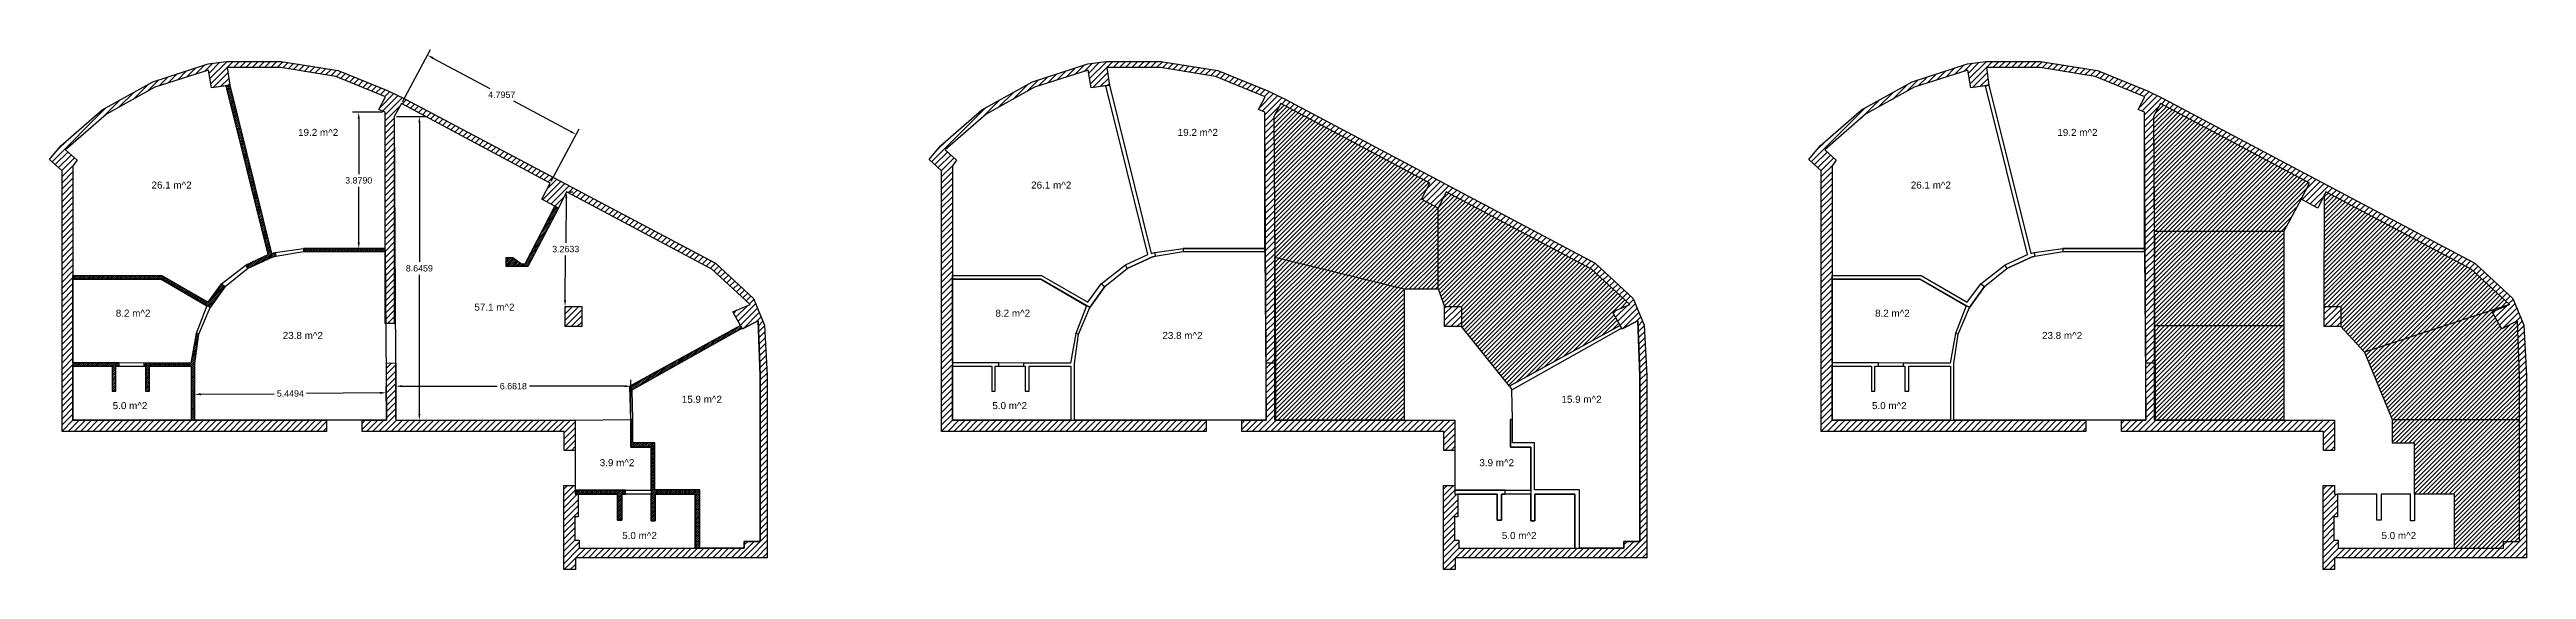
# Model space of a CAD drawing. Header units: inches. Extents: x 136 to 368, y 21 to 54.
# Drawn here: x 297.1 to 367.5, y 29.3 to 44.1 of the extents above; entities that cross this region are included whole.
import ezdxf

# ---------------------------------------------------------------- set-up
doc = ezdxf.new("R2010")
doc.units = ezdxf.units.IN
doc.header["$MEASUREMENT"] = 0
doc.layers.add('esistente', color=150, linetype='Continuous')
doc.layers.add('Test1', color=102, linetype='Continuous')
doc.styles.get("Standard").update_dxf_attribs({"font": 'arial.ttf'})
doc.dimstyles.get("Standard").update_dxf_attribs({"dimtxt": 0.18, "dimasz": 0.18, "dimexe": 0.18, "dimexo": 0.0625, "dimgap": 0.09, "dimtad": 0, "dimtih": 1, "dimtoh": 1, "dimdec": 4, "dimzin": 0, "dimdsep": 46, "dimtxsty": 'Standard', "dimcen": 0.09, "dimadec": 0, "dimazin": 0, "dimtfac": 1, "dimtdec": 4, "dimtofl": 0, "dimtmove": 0, "dimatfit": 3, "dimfxl": 1, "dimtolj": 1, "dimtzin": 0, "dimarcsym": 0})

# ---------------------------------------------------------------- blocks, each defined once
blk = doc.blocks.new('*D17')
at = {"layer": 'Defpoints', "color": 0, "transparency": 16777216}
for p in [(306.91, 42.197), (306.953, 33.551), (307.623, 33.551)]:
    blk.add_point(p, dxfattribs=at)
at = {"layer": 'esistente', "color": 0, "lineweight": -2, "transparency": 16777216}
for p, q in [((306.973, 42.197), (307.803, 42.197)), ((307.623, 42.017), (307.623, 38.056)), ((307.623, 33.731), (307.623, 37.692)), ((307.016, 33.551), (307.803, 33.551))]:
    blk.add_line(p, q, dxfattribs=at)
at = {"layer": 'esistente', "color": 0, "transparency": 16777216}
for points in [[(307.593, 42.017), (307.653, 42.017), (307.623, 42.197)], [(307.593, 33.731), (307.653, 33.731), (307.623, 33.551)]]:
    blk.add_solid(points, dxfattribs=at)
at = {"layer": 'esistente', "color": 0, "transparency": 16777216, "insert": (307.623, 37.874), "char_height": 0.18, "attachment_point": 5}
blk.add_mtext('\\A1;8.6459', dxfattribs=at)
blk = doc.blocks.new('*D18')
at = {"layer": 'Defpoints', "color": 0, "transparency": 16777216}
for p in [(313.635, 34.52), (306.953, 33.551), (313.635, 33.572)]:
    blk.add_point(p, dxfattribs=at)
at = {"layer": 'esistente', "color": 0, "lineweight": -2, "transparency": 16777216}
for p, q in [((306.953, 33.613), (306.953, 34.7)), ((307.133, 34.52), (309.83, 34.52)), ((313.455, 34.52), (310.758, 34.52)), ((313.635, 33.635), (313.635, 34.7))]:
    blk.add_line(p, q, dxfattribs=at)
at = {"layer": 'esistente', "color": 0, "transparency": 16777216}
for points in [[(307.133, 34.55), (307.133, 34.49), (306.953, 34.52)], [(313.455, 34.55), (313.455, 34.49), (313.635, 34.52)]]:
    blk.add_solid(points, dxfattribs=at)
at = {"layer": 'esistente', "color": 0, "transparency": 16777216, "insert": (310.294, 34.52), "char_height": 0.18, "attachment_point": 5}
blk.add_mtext('\\A1;6.6818', dxfattribs=at)
blk = doc.blocks.new('*D19')
at = {"layer": 'Defpoints', "color": 0, "transparency": 16777216}
for p in [(307.111, 42.562), (312.08, 41.684), (311.34, 40.301)]:
    blk.add_point(p, dxfattribs=at)
at = {"layer": 'esistente', "color": 0, "lineweight": -2, "transparency": 16777216}
for p, q in [((307.141, 42.618), (307.936, 44.104)), ((308.01, 43.861), (309.625, 42.997)), ((311.921, 41.769), (310.306, 42.633)), ((311.37, 40.356), (312.165, 41.843))]:
    blk.add_line(p, q, dxfattribs=at)
at = {"layer": 'esistente', "color": 0, "transparency": 16777216}
for points in [[(308.024, 43.887), (307.995, 43.834), (307.851, 43.945)], [(311.935, 41.795), (311.907, 41.743), (312.08, 41.684)]]:
    blk.add_solid(points, dxfattribs=at)
at = {"layer": 'esistente', "color": 0, "transparency": 16777216, "insert": (309.965, 42.815), "char_height": 0.18, "attachment_point": 5}
blk.add_mtext('\\A1;4.7957', dxfattribs=at)
blk = doc.blocks.new('*D20')
at = {"layer": 'Defpoints', "color": 0, "transparency": 16777216}
for p in [(306.682, 34.331), (301.238, 33.551), (306.688, 33.594)]:
    blk.add_point(p, dxfattribs=at)
at = {"layer": 'esistente', "color": 0, "lineweight": -2, "transparency": 16777216}
for p, q in [((306.687, 33.656), (306.68, 34.511)), ((301.238, 33.613), (301.231, 34.468)), ((301.412, 34.29), (303.494, 34.306)), ((306.502, 34.33), (304.42, 34.313))]:
    blk.add_line(p, q, dxfattribs=at)
at = {"layer": 'esistente', "color": 0, "transparency": 16777216}
for points in [[(301.412, 34.32), (301.413, 34.26), (301.232, 34.288)], [(306.501, 34.36), (306.502, 34.3), (306.682, 34.331)]]:
    blk.add_solid(points, dxfattribs=at)
at = {"layer": 'esistente', "color": 0, "transparency": 16777216, "insert": (303.957, 34.31), "char_height": 0.18, "attachment_point": 5}
blk.add_mtext('\\A1;5.4494', dxfattribs=at)
blk = doc.blocks.new('*D21')
at = {"layer": 'Defpoints', "color": 0, "transparency": 16777216}
for p in [(305.9, 42.316), (306.65, 42.316), (306.65, 38.437)]:
    blk.add_point(p, dxfattribs=at)
at = {"layer": 'esistente', "color": 0, "lineweight": -2, "transparency": 16777216}
for p, q in [((306.587, 42.316), (305.72, 42.316)), ((305.9, 42.136), (305.9, 40.559)), ((305.9, 38.617), (305.9, 40.195)), ((306.587, 38.437), (305.72, 38.437))]:
    blk.add_line(p, q, dxfattribs=at)
at = {"layer": 'esistente', "color": 0, "transparency": 16777216}
for points in [[(305.87, 42.136), (305.93, 42.136), (305.9, 42.316)], [(305.87, 38.617), (305.93, 38.617), (305.9, 38.437)]]:
    blk.add_solid(points, dxfattribs=at)
at = {"layer": 'esistente', "color": 0, "transparency": 16777216, "insert": (305.9, 40.377), "char_height": 0.18, "attachment_point": 5}
blk.add_mtext('\\A1;3.8790', dxfattribs=at)
blk = doc.blocks.new('*D22')
at = {"layer": 'Defpoints', "color": 0, "transparency": 16777216}
for p in [(311.802, 40.054), (311.763, 36.791), (311.763, 36.791)]:
    blk.add_point(p, dxfattribs=at)
at = {"layer": 'esistente', "color": 0, "lineweight": -2, "transparency": 16777216}
for p, q in [((311.8, 39.874), (311.785, 38.604)), ((311.865, 40.053), (311.982, 40.052)), ((311.765, 36.971), (311.781, 38.24)), ((311.825, 36.79), (311.943, 36.789))]:
    blk.add_line(p, q, dxfattribs=at)
at = {"layer": 'esistente', "color": 0, "transparency": 16777216}
for points in [[(311.77, 39.874), (311.83, 39.873), (311.802, 40.054)], [(311.735, 36.971), (311.795, 36.97), (311.763, 36.791)]]:
    blk.add_solid(points, dxfattribs=at)
at = {"layer": 'esistente', "color": 0, "transparency": 16777216, "insert": (311.783, 38.422), "char_height": 0.18, "attachment_point": 5}
blk.add_mtext('\\A1;3.2633', dxfattribs=at)

msp = doc.modelspace()

# ---------------------------------------------------------------- hatches: boundary and pattern name
h = msp.add_hatch()
h.set_pattern_fill('ANSI31', color=1)
h.set_pattern_definition([(45, (-1177.20676, -299.10394), (-0.088388348, 0.088388348), [])])
h.paths.add_polyline_path([(312.23731, 36.79081), (311.76296, 36.79081), (311.76296, 36.21572), (312.23731, 36.21572)], flags=17)
h.paths.add_polyline_path([(306.64999, 36.30577), (306.91036, 36.30577), (306.91036, 42.19675), (307.11133, 42.56248), (311.34038, 40.30118), (311.10133, 39.83991), (311.57918, 39.58279), (311.80248, 40.05385), (315.93867, 37.84599), (317.022, 36.84603), (316.53408, 36.63941), (316.74912, 36.25102), (316.80533, 36.1495), (317.25418, 36.38128), (317.30989, 34.82042), (317.30989, 30.10334), (316.85767, 30.10334), (316.85767, 29.90974), (312.16184, 29.90974), (312.16184, 30.13328), (312.03834, 30.13328), (312.03834, 30.80091), (312.13376, 30.80091), (312.13376, 31.44217), (312.05416, 31.44217), (312.05416, 31.69474), (311.72713, 31.69474), (311.72713, 29.30084), (312.05748, 29.30084), (312.05748, 29.63769), (317.30989, 29.63769), (317.50861, 29.63769), (317.50861, 34.82836), (317.43133, 36.26042), (317.12011, 37.01486), (316.04065, 38.02502), (307.18806, 42.70391), (306.74053, 42.92933), (305.31828, 43.50573), (303.69512, 43.7635), (302.14387, 43.7635), (301.62468, 43.69552), (300.04535, 43.18312), (298.60922, 42.38759), (297.43346, 41.36515), (297.11268, 40.97432), (297.46742, 40.65144), (297.46742, 33.23377), (304.98762, 33.23377), (304.98762, 33.55081), (297.77694, 33.55081), (297.77694, 40.79104), (297.89337, 40.94865), (297.56778, 41.24351), (298.72803, 42.25932), (300.10376, 43.02857), (301.63512, 43.51959), (301.71285, 43.01043), (302.23341, 43.08769), (302.16125, 43.5925), (303.68699, 43.5925), (305.25062, 43.32997), (306.66293, 42.75822), (306.47221, 42.39764), (306.64999, 42.31613)])
h.paths.add_polyline_path([(306.95307, 33.55081), (306.95307, 35.17431), (306.68788, 35.18412), (306.68788, 33.55081), (305.99748, 33.55081), (305.99748, 33.22779), (311.74145, 33.22779), (311.74145, 32.69134), (312.05416, 32.69134), (312.05416, 33.55081)], flags=17)
h = msp.add_hatch()
h.set_pattern_fill('ANSI31', color=1)
h.set_pattern_definition([(45, (-1152.20676, -299.10394), (-0.088388348, 0.088388348), [])])
h.paths.add_polyline_path([(337.23731, 36.79081), (336.76296, 36.79081), (336.76296, 36.21572), (337.23731, 36.21572)], flags=17)
h.paths.add_polyline_path([(331.69029, 35.17921), (331.95066, 35.17921), (331.91036, 42.19675), (332.11133, 42.56248), (336.34038, 40.30118), (336.10133, 39.83991), (336.57918, 39.58279), (336.80248, 40.05385), (340.93867, 37.84599), (342.022, 36.84603), (341.53408, 36.63941), (341.74912, 36.25102), (341.80533, 36.1495), (342.25418, 36.38128), (342.30989, 34.82042), (342.30989, 30.10334), (341.85767, 30.10334), (341.85767, 29.90974), (337.16184, 29.90974), (337.16184, 30.13328), (337.03834, 30.13328), (337.03834, 30.80091), (337.13376, 30.80091), (337.13376, 31.44217), (337.05416, 31.44217), (337.05416, 31.69474), (336.72713, 31.69474), (336.72713, 29.30084), (337.05748, 29.30084), (337.05748, 29.63769), (342.30989, 29.63769), (342.50861, 29.63769), (342.50861, 34.82836), (342.43133, 36.26042), (342.12011, 37.01486), (341.04065, 38.02502), (332.18806, 42.70391), (331.74053, 42.92933), (330.31828, 43.50573), (328.69512, 43.7635), (327.14387, 43.7635), (326.62468, 43.69552), (325.04535, 43.18312), (323.60922, 42.38759), (322.43346, 41.36515), (322.11268, 40.97432), (322.46742, 40.65144), (322.46742, 33.23377), (329.98762, 33.23377), (329.98762, 33.55081), (322.77694, 33.55081), (322.77694, 40.79104), (322.89337, 40.94865), (322.56778, 41.24351), (323.72803, 42.25932), (325.10376, 43.02857), (326.63512, 43.51959), (326.71285, 43.01043), (327.23341, 43.08769), (327.16125, 43.5925), (328.68699, 43.5925), (330.25062, 43.32997), (331.66293, 42.75822), (331.47221, 42.39764), (331.64999, 42.31613)])
h.paths.add_polyline_path([(331.95307, 33.55081), (331.95307, 35.17431), (331.68788, 35.18412), (331.68788, 33.55081), (330.99748, 33.55081), (330.99748, 33.22779), (336.74145, 33.22779), (336.74145, 32.69134), (337.05416, 32.69134), (337.05416, 33.55081)], flags=17)
h = msp.add_hatch()
h.set_pattern_fill('ANSI31', color=1)
h.set_pattern_definition([(45, (-1127.20676, -299.10394), (-0.088388348, 0.088388348), [])])
h.paths.add_polyline_path([(362.23731, 36.79081), (361.76296, 36.79081), (361.76296, 36.21572), (362.23731, 36.21572)], flags=17)
h.paths.add_polyline_path([(356.69029, 35.17921), (356.95066, 35.17921), (356.91036, 42.19675), (357.11133, 42.56248), (361.34038, 40.30118), (361.10133, 39.83991), (361.57918, 39.58279), (361.80248, 40.05385), (365.93867, 37.84599), (367.022, 36.84603), (366.53408, 36.63941), (366.74912, 36.25102), (366.80533, 36.1495), (367.25418, 36.38128), (367.30989, 34.82042), (367.30989, 30.10334), (366.85767, 30.10334), (366.85767, 29.90974), (362.16184, 29.90974), (362.16184, 30.13328), (362.03834, 30.13328), (362.03834, 30.80091), (362.13376, 30.80091), (362.13376, 31.44217), (362.05416, 31.44217), (362.05416, 31.69474), (361.72713, 31.69474), (361.72713, 29.30084), (362.05748, 29.30084), (362.05748, 29.63769), (367.30989, 29.63769), (367.50861, 29.63769), (367.50861, 34.82836), (367.43133, 36.26042), (367.12011, 37.01486), (366.04065, 38.02502), (357.18806, 42.70391), (356.74053, 42.92933), (355.31828, 43.50573), (353.69512, 43.7635), (352.14387, 43.7635), (351.62468, 43.69552), (350.04535, 43.18312), (348.60922, 42.38759), (347.43346, 41.36515), (347.11268, 40.97432), (347.46742, 40.65144), (347.46742, 33.23377), (354.98762, 33.23377), (354.98762, 33.55081), (347.77694, 33.55081), (347.77694, 40.79104), (347.89337, 40.94865), (347.56778, 41.24351), (348.72803, 42.25932), (350.10376, 43.02857), (351.63512, 43.51959), (351.71285, 43.01043), (352.23341, 43.08769), (352.16125, 43.5925), (353.68699, 43.5925), (355.25062, 43.32997), (356.66293, 42.75822), (356.47221, 42.39764), (356.64999, 42.31613)])
h.paths.add_polyline_path([(356.95307, 33.55081), (356.95307, 35.17431), (356.68788, 35.18412), (356.68788, 33.55081), (355.99748, 33.55081), (355.99748, 33.22779), (361.74145, 33.22779), (361.74145, 32.69134), (362.05416, 32.69134), (362.05416, 33.55081)], flags=17)
at = {"layer": 'esistente'}
h = msp.add_hatch(dxfattribs=at)
h.set_pattern_fill('ANSI31', color=256, scale=0.3)
h.paths.add_polyline_path([(303.52147, 38.32196), (303.41823, 38.29799), (302.23341, 43.08769), (302.13422, 43.07297), (303.32769, 38.27224), (302.69657, 37.97354), (302.74247, 37.86657), (303.44361, 38.19543), (303.53942, 38.21844)])
h.paths.add_polyline_path([(306.64999, 38.43711), (304.3313, 38.43711), (304.3313, 38.34991), (306.64999, 38.34991)])
h.paths.add_polyline_path([(302.10422, 37.36134), (302.00186, 37.42903), (301.61774, 36.91051), (300.30366, 37.66827), (297.77694, 37.66827), (297.77694, 37.56517), (300.28153, 37.56517), (301.6747, 36.75914)])
h.paths.add_polyline_path([(301.2383, 35.16943), (301.3593, 36.00315), (301.27932, 36.0168), (301.12938, 35.17686), (299.79336, 35.17796), (299.79336, 35.08842), (299.84457, 35.08842), (299.84457, 34.38121), (299.95606, 34.38121), (299.95606, 35.08658), (301.13738, 35.08658), (301.13738, 33.55081), (301.2383, 33.55081)])
h.paths.add_polyline_path([(298.99259, 35.09238), (299.08851, 35.09238), (299.08851, 35.18284), (297.77694, 35.18284), (297.77694, 35.08898), (298.89598, 35.08898), (298.89598, 34.3796), (298.99259, 34.37758)])
h.paths.add_polyline_path([(311.57918, 39.58279), (311.47016, 39.64145), (310.63241, 38.00655), (310.52736, 38.00655), (310.28424, 38.18052), (310.08615, 38.18052), (310.08615, 37.92257), (310.70144, 37.92257)])
h.paths.add_polyline_path([(316.79353, 36.17081), (316.74912, 36.25102), (313.60891, 34.52017), (313.66863, 34.41353)])
h.paths.add_polyline_path([(314.32001, 32.90459), (313.69145, 32.90459), (313.69145, 33.57116), (313.63486, 33.57116), (313.63486, 32.78748), (314.21127, 32.78748), (314.21127, 30.68942), (314.32451, 30.68942), (314.32451, 31.44392), (315.46369, 31.44392), (315.46369, 29.90974), (315.59325, 29.90974), (315.59325, 31.57189), (314.32001, 31.57189)])
h.paths.add_polyline_path([(313.48148, 31.56457), (312.05416, 31.56457), (312.05416, 31.44217), (313.25924, 31.44217), (313.25924, 30.7048), (313.38174, 30.7048), (313.38174, 31.44217), (313.48148, 31.44217)])
h = msp.add_hatch(dxfattribs=at)
h.set_pattern_fill('ANSI31', color=256, scale=0.7)
h.paths.add_polyline_path([(336.57918, 39.58279), (336.10133, 39.83991), (336.34038, 40.30118), (332.11133, 42.56248), (331.91036, 42.19675), (331.93333, 38.19682), (335.61349, 37.28903), (336.57918, 37.28903)])
at = {"layer": 'esistente', "true_color": 0x139b48}
h = msp.add_hatch(dxfattribs=at)
h.set_pattern_fill('ANSI31', color=114, scale=0.7)
h.paths.add_polyline_path([(357.11133, 42.56248), (356.91036, 42.19675), (356.92909, 38.93625), (360.61349, 38.93625), (361.10133, 39.83991), (361.34038, 40.30118)])
at = {"layer": 'esistente'}
h = msp.add_hatch(dxfattribs=at)
h.set_pattern_fill('ANSI31', color=6, scale=0.7)
h.paths.add_polyline_path([(340.93867, 37.84599), (336.80248, 40.05385), (336.57918, 39.58279), (336.57918, 37.28903), (336.76296, 36.79081), (337.23731, 36.79081), (337.23731, 36.21572), (338.60891, 34.52017), (341.74912, 36.25102), (341.53408, 36.63941), (342.022, 36.84603)])
at = {"layer": 'esistente', "true_color": 0x139b48}
h = msp.add_hatch(dxfattribs=at)
h.set_pattern_fill('ANSI31', color=114, scale=0.7)
h.paths.add_polyline_path([(361.80248, 40.05385), (361.77183, 39.9892), (361.76296, 36.79081), (362.23731, 36.79081), (362.23731, 36.21572), (362.90668, 35.4841), (367.022, 36.84603), (365.93867, 37.84599)])
at = {"layer": 'esistente', "true_color": 0xf8991e}
h = msp.add_hatch(dxfattribs=at)
h.set_pattern_fill('ANSI31', color=30, scale=0.7)
h.paths.add_polyline_path([(365.93867, 37.84599), (361.80248, 40.05385), (361.77183, 39.9892), (361.76296, 36.79081), (362.23731, 36.79081), (362.23731, 36.21572), (362.90668, 35.4841), (367.022, 36.84603)])
at = {"layer": 'esistente', "true_color": 0xe5e878}
h = msp.add_hatch(dxfattribs=at)
h.set_pattern_fill('ANSI31', color=61, scale=0.7)
h.paths.add_polyline_path([(360.61349, 38.93625), (356.93333, 38.93625), (356.93333, 38.19682), (356.94455, 36.24353), (360.61349, 36.24353)])
at = {"layer": 'esistente', "true_color": 0x139b48}
h = msp.add_hatch(dxfattribs=at)
h.set_pattern_fill('ANSI31', color=114, scale=0.7)
h.paths.add_polyline_path([(335.61349, 37.28903), (331.93333, 38.19682), (331.95069, 35.17439), (331.95307, 35.17431), (331.95307, 33.55081), (335.61349, 33.55081)])
at = {"layer": 'esistente', "true_color": 0x2776bb}
h = msp.add_hatch(dxfattribs=at)
h.set_pattern_fill('ANSI31', color=152, scale=0.7)
h.paths.add_polyline_path([(367.25418, 36.38128), (366.80533, 36.1495), (366.74912, 36.25102), (366.53408, 36.63941), (367.022, 36.84603), (362.90668, 35.4841), (363.69145, 33.57116), (367.30989, 33.57116), (367.30989, 34.82042)])
at = {"layer": 'esistente', "true_color": 0xa953a0}
h = msp.add_hatch(dxfattribs=at)
h.set_pattern_fill('ANSI31', color=215, scale=0.7)
h.paths.add_polyline_path([(360.61349, 36.24353), (356.94455, 36.24353), (356.95069, 35.17439), (356.95307, 35.17431), (356.95307, 33.55081), (360.61349, 33.55081)])
at = {"layer": 'esistente', "true_color": 0x139b48}
h = msp.add_hatch(dxfattribs=at)
h.set_pattern_fill('ANSI31', color=114, scale=0.7)
h.paths.add_polyline_path([(367.30989, 33.57116), (363.69145, 33.57116), (363.69145, 32.90459), (364.32001, 32.90459), (364.32001, 31.44392), (365.46369, 31.44392), (365.46369, 29.90974), (366.85767, 29.90974), (366.85767, 30.10334), (367.30989, 30.10334)])
at = {"layer": 'esistente', "true_color": 0xddb3d4}
h = msp.add_hatch(dxfattribs=at)
h.set_pattern_fill('ANSI31', color=254, scale=0.7)
h.paths.add_polyline_path([(367.30989, 33.57116), (363.69145, 33.57116), (363.69145, 32.90459), (364.32001, 32.90459), (364.32001, 31.44392), (365.46369, 31.44392), (365.46369, 29.90974), (366.85767, 29.90974), (366.85767, 30.10334), (367.30989, 30.10334)])

# ---------------------------------------------------------------- linework, layer by layer
at = {"color": 1}
for points in [[(304.98762, 33.55081), (304.98762, 33.23377), (297.46742, 33.23377), (297.46742, 40.65144), (297.11268, 40.97432), (297.11268, 40.97432), (297.11268, 40.97432), (297.43346, 41.36515), (298.60922, 42.38759), (300.04535, 43.18312), (301.62468, 43.69552), (302.14387, 43.7635), (303.69512, 43.7635), (305.31828, 43.50573), (306.74053, 42.92933), (307.18806, 42.70391), (316.04065, 38.02502), (317.12011, 37.01486), (317.43133, 36.26042), (317.50861, 34.82836), (317.50861, 29.63769), (317.30989, 29.63769), (317.30989, 29.63769), (312.05748, 29.63769), (312.05748, 29.30084), (311.72713, 29.30084), (311.72713, 31.69474), (312.05416, 31.69474), (312.05416, 31.44217), (312.13376, 31.44217), (312.13376, 30.80091), (312.03834, 30.80091), (312.03834, 30.13328), (312.16184, 30.13328), (312.16184, 29.90974), (312.16184, 29.90974), (316.85767, 29.90974), (316.85767, 30.10334), (317.30989, 30.10334), (317.30989, 30.10334), (317.30989, 34.82042), (317.25418, 36.38128), (316.80533, 36.1495), (316.74912, 36.25102), (316.53408, 36.63941), (317.022, 36.84603), (315.93867, 37.84599), (311.80248, 40.05385), (311.57918, 39.58279), (311.10133, 39.83991), (311.34038, 40.30118), (307.11133, 42.56248), (306.91036, 42.19675), (306.91036, 36.30577), (306.64999, 36.30577), (306.64999, 42.31613), (306.47221, 42.39764), (306.66293, 42.75822), (305.25062, 43.32997), (303.68699, 43.5925), (302.16125, 43.5925), (302.23341, 43.08769), (301.71285, 43.01043), (301.63512, 43.51959), (300.10376, 43.02857), (298.72803, 42.25932), (297.56778, 41.24351), (297.89337, 40.94865), (297.77694, 40.79104), (297.77694, 33.55081)], [(329.98762, 33.55081), (329.98762, 33.23377), (322.46742, 33.23377), (322.46742, 40.65144), (322.11268, 40.97432), (322.11268, 40.97432), (322.11268, 40.97432), (322.43346, 41.36515), (323.60922, 42.38759), (325.04535, 43.18312), (326.62468, 43.69552), (327.14387, 43.7635), (328.69512, 43.7635), (330.31828, 43.50573), (331.74053, 42.92933), (332.18806, 42.70391), (341.04065, 38.02502), (342.12011, 37.01486), (342.43133, 36.26042), (342.50861, 34.82836), (342.50861, 29.63769), (342.30989, 29.63769), (342.30989, 29.63769), (337.05748, 29.63769), (337.05748, 29.30084), (336.72713, 29.30084), (336.72713, 31.69474), (337.05416, 31.69474), (337.05416, 31.44217), (337.13376, 31.44217), (337.13376, 30.80091), (337.03834, 30.80091), (337.03834, 30.13328), (337.16184, 30.13328), (337.16184, 29.90974), (337.16184, 29.90974), (341.85767, 29.90974), (341.85767, 30.10334), (342.30989, 30.10334), (342.30989, 30.10334), (342.30989, 34.82042), (342.25418, 36.38128), (341.80533, 36.1495), (341.74912, 36.25102), (341.53408, 36.63941), (342.022, 36.84603), (340.93867, 37.84599), (336.80248, 40.05385), (336.57918, 39.58279), (336.10133, 39.83991), (336.34038, 40.30118), (332.11133, 42.56248), (331.91036, 42.19675), (331.95066, 35.17921), (331.69029, 35.17921), (331.64999, 42.31613), (331.47221, 42.39764), (331.66293, 42.75822), (330.25062, 43.32997), (328.68699, 43.5925), (327.16125, 43.5925), (327.23341, 43.08769), (326.71285, 43.01043), (326.63512, 43.51959), (325.10376, 43.02857), (323.72803, 42.25932), (322.56778, 41.24351), (322.89337, 40.94865), (322.77694, 40.79104), (322.77694, 33.55081)], [(354.98762, 33.55081), (354.98762, 33.23377), (347.46742, 33.23377), (347.46742, 40.65144), (347.11268, 40.97432), (347.11268, 40.97432), (347.11268, 40.97432), (347.43346, 41.36515), (348.60922, 42.38759), (350.04535, 43.18312), (351.62468, 43.69552), (352.14387, 43.7635), (353.69512, 43.7635), (355.31828, 43.50573), (356.74053, 42.92933), (357.18806, 42.70391), (366.04065, 38.02502), (367.12011, 37.01486), (367.43133, 36.26042), (367.50861, 34.82836), (367.50861, 29.63769), (367.30989, 29.63769), (367.30989, 29.63769), (362.05748, 29.63769), (362.05748, 29.30084), (361.72713, 29.30084), (361.72713, 31.69474), (362.05416, 31.69474), (362.05416, 31.44217), (362.13376, 31.44217), (362.13376, 30.80091), (362.03834, 30.80091), (362.03834, 30.13328), (362.16184, 30.13328), (362.16184, 29.90974), (362.16184, 29.90974), (366.85767, 29.90974), (366.85767, 30.10334), (367.30989, 30.10334), (367.30989, 30.10334), (367.30989, 34.82042), (367.25418, 36.38128), (366.80533, 36.1495), (366.74912, 36.25102), (366.53408, 36.63941), (367.022, 36.84603), (365.93867, 37.84599), (361.80248, 40.05385), (361.57918, 39.58279), (361.10133, 39.83991), (361.34038, 40.30118), (357.11133, 42.56248), (356.91036, 42.19675), (356.95066, 35.17921), (356.69029, 35.17921), (356.64999, 42.31613), (356.47221, 42.39764), (356.66293, 42.75822), (355.25062, 43.32997), (353.68699, 43.5925), (352.16125, 43.5925), (352.23341, 43.08769), (351.71285, 43.01043), (351.63512, 43.51959), (350.10376, 43.02857), (348.72803, 42.25932), (347.56778, 41.24351), (347.89337, 40.94865), (347.77694, 40.79104), (347.77694, 33.55081)], [(311.76296, 36.79081), (312.23731, 36.79081), (312.23731, 36.21572), (311.76296, 36.21572)], [(336.76296, 36.79081), (337.23731, 36.79081), (337.23731, 36.21572), (336.76296, 36.21572)], [(361.76296, 36.79081), (362.23731, 36.79081), (362.23731, 36.21572), (361.76296, 36.21572)], [(312.05416, 32.69134), (311.74145, 32.69134), (311.74145, 33.22779), (305.99748, 33.22779), (305.99748, 33.55081), (306.68788, 33.55081), (306.68788, 35.18412), (306.95307, 35.17431), (306.95307, 33.55081), (306.95307, 33.55081), (312.05416, 33.55081)], [(337.05416, 32.69134), (336.74145, 32.69134), (336.74145, 33.22779), (330.99748, 33.22779), (330.99748, 33.55081), (331.68788, 33.55081), (331.68788, 35.18412), (331.95307, 35.17431), (331.95307, 33.55081), (331.95307, 33.55081), (337.05416, 33.55081)], [(362.05416, 32.69134), (361.74145, 32.69134), (361.74145, 33.22779), (355.99748, 33.22779), (355.99748, 33.55081), (356.68788, 33.55081), (356.68788, 35.18412), (356.95307, 35.17431), (356.95307, 33.55081), (356.95307, 33.55081), (362.05416, 33.55081)]]:
    msp.add_lwpolyline(points, close=True, dxfattribs=at)
at = {"layer": 'esistente'}
for p, q in [((331.91036, 42.19675), (331.93333, 38.19682)), ((356.91036, 42.19675), (356.93333, 38.19682)), ((336.57918, 37.28903), (336.57918, 39.58279)), ((361.10133, 39.83991), (360.61349, 38.93625)), ((361.76296, 36.79081), (361.77183, 39.9892)), ((335.61349, 37.28903), (336.57918, 37.28903)), ((336.57918, 37.28903), (336.76296, 36.79081)), ((367.022, 36.84603), (362.90668, 35.4841)), ((338.60891, 34.52017), (337.23731, 36.21572)), ((362.23731, 36.21572), (362.90668, 35.4841)), ((362.90668, 35.4841), (363.69145, 33.57116)), ((331.95307, 33.55081), (337.05416, 33.55081)), ((356.95307, 33.55081), (362.05416, 33.55081)), ((363.69145, 33.57116), (367.30989, 33.57116)), ((363.69145, 33.57116), (363.69145, 32.90459)), ((363.69145, 32.90459), (364.32001, 32.90459)), ((364.32001, 32.90459), (364.32001, 31.44392))]:
    msp.add_line(p, q, dxfattribs=at)
for points in [[(302.23341, 43.08769), (303.41823, 38.29799), (303.52147, 38.32196), (303.53942, 38.21844), (303.44361, 38.19543), (302.74247, 37.86657), (302.69657, 37.97354), (303.32769, 38.27224), (302.13422, 43.07297), (302.23341, 43.08769)], [(327.23341, 43.08769), (328.41823, 38.29799), (328.52147, 38.32196), (328.53942, 38.21844), (328.44361, 38.19543), (327.74247, 37.86657), (327.69657, 37.97354), (328.32769, 38.27224), (327.13422, 43.07297), (327.23341, 43.08769)], [(352.23341, 43.08769), (353.41823, 38.29799), (353.52147, 38.32196), (353.53942, 38.21844), (353.44361, 38.19543), (352.74247, 37.86657), (352.69657, 37.97354), (353.32769, 38.27224), (352.13422, 43.07297), (352.23341, 43.08769)], [(311.57918, 39.58279), (310.70144, 37.92257), (310.08615, 37.92257), (310.08615, 38.18052), (310.28424, 38.18052), (310.52736, 38.00655), (310.63241, 38.00655), (311.47016, 39.64145), (311.57918, 39.58279)], [(304.32724, 38.34991), (306.64999, 38.34991), (306.64999, 38.43711), (304.3313, 38.43711), (304.3313, 38.34991)], [(329.32724, 38.34991), (331.64999, 38.34991), (331.64999, 38.43711), (329.3313, 38.43711), (329.3313, 38.34991)], [(354.32724, 38.34991), (356.64999, 38.34991), (356.64999, 38.43711), (354.3313, 38.43711), (354.3313, 38.34991)], [(302.00186, 37.42903), (302.10422, 37.36134), (301.6747, 36.75914), (300.28153, 37.56517), (297.77694, 37.56517), (297.77694, 37.66827), (300.30366, 37.66827), (301.61774, 36.91051), (302.00186, 37.42903)], [(327.00186, 37.42903), (327.10422, 37.36134), (326.6747, 36.75914), (325.28153, 37.56517), (322.77694, 37.56517), (322.77694, 37.66827), (325.30366, 37.66827), (326.61774, 36.91051), (327.00186, 37.42903)], [(352.00186, 37.42903), (352.10422, 37.36134), (351.6747, 36.75914), (350.28153, 37.56517), (347.77694, 37.56517), (347.77694, 37.66827), (350.30366, 37.66827), (351.61774, 36.91051), (352.00186, 37.42903)], [(299.79336, 35.17796), (299.79336, 35.08842), (299.84457, 35.08842), (299.84457, 34.38121), (299.95606, 34.38121), (299.95606, 35.08658), (301.13738, 35.08658), (301.13738, 33.55081), (301.2383, 33.55081), (301.2383, 35.16943), (301.3593, 36.00315), (301.27932, 36.0168), (301.12938, 35.17686), (299.79336, 35.17796)], [(324.79336, 35.17796), (324.79336, 35.08842), (324.84457, 35.08842), (324.84457, 34.38121), (324.95606, 34.38121), (324.95606, 35.08658), (326.13738, 35.08658), (326.13738, 33.55081), (326.2383, 33.55081), (326.2383, 35.16943), (326.3593, 36.00315), (326.27932, 36.0168), (326.12938, 35.17686), (324.79336, 35.17796)], [(349.79336, 35.17796), (349.79336, 35.08842), (349.84457, 35.08842), (349.84457, 34.38121), (349.95606, 34.38121), (349.95606, 35.08658), (351.13738, 35.08658), (351.13738, 33.55081), (351.2383, 33.55081), (351.2383, 35.16943), (351.3593, 36.00315), (351.27932, 36.0168), (351.12938, 35.17686), (349.79336, 35.17796)], [(298.99259, 34.37758), (298.99259, 35.09238), (299.08851, 35.09238), (299.08851, 35.18284), (297.77694, 35.18284), (297.77694, 35.08898), (298.89598, 35.08898), (298.89598, 34.3796), (298.99259, 34.37758)], [(323.99259, 34.37758), (323.99259, 35.09238), (324.08851, 35.09238), (324.08851, 35.18284), (322.77694, 35.18284), (322.77694, 35.08898), (323.89598, 35.08898), (323.89598, 34.3796), (323.99259, 34.37758)], [(348.99259, 34.37758), (348.99259, 35.09238), (349.08851, 35.09238), (349.08851, 35.18284), (347.77694, 35.18284), (347.77694, 35.08898), (348.89598, 35.08898), (348.89598, 34.3796), (348.99259, 34.37758)], [(313.63486, 33.5722), (313.63486, 32.78748), (314.21127, 32.78748), (314.21127, 30.68942), (314.32451, 30.68942), (314.32451, 31.44392), (315.46369, 31.44392), (315.46369, 29.90974), (315.59325, 29.90974), (315.59325, 31.57189), (314.32001, 31.57189), (314.32001, 32.90459), (313.69145, 32.90459), (313.69145, 33.57116), (313.63486, 33.57116)], [(338.63486, 33.5722), (338.63486, 32.78748), (339.21127, 32.78748), (339.21127, 30.68942), (339.32451, 30.68942), (339.32451, 31.44392), (340.46369, 31.44392), (340.46369, 29.90974), (340.59325, 29.90974), (340.59325, 31.57189), (339.32001, 31.57189), (339.32001, 32.90459), (338.69145, 32.90459), (338.69145, 33.57116), (338.63486, 33.57116)], [(313.38174, 30.7048), (313.38174, 31.44217), (313.48148, 31.44217), (313.48148, 31.56457), (312.05416, 31.56457), (312.05416, 31.44217), (313.25924, 31.44217), (313.25924, 30.7048), (313.38174, 30.7048)], [(338.38174, 30.7048), (338.38174, 31.44217), (338.48148, 31.44217), (338.48148, 31.56457), (337.05416, 31.56457), (337.05416, 31.44217), (338.25924, 31.44217), (338.25924, 30.7048), (338.38174, 30.7048)]]:
    msp.add_lwpolyline(points, dxfattribs=at)
for points in [[(356.93333, 38.93625), (360.61349, 38.93625), (360.61349, 33.55081), (356.93333, 33.55081)], [(331.93333, 38.19682), (335.61349, 37.28903), (335.61349, 33.55081), (331.93333, 33.55081)], [(316.74912, 36.25102), (313.60891, 34.52017), (313.66863, 34.41353), (316.79353, 36.17081)], [(341.74912, 36.25102), (338.60891, 34.52017), (338.66863, 34.41353), (341.79353, 36.17081)], [(360.61349, 33.55081), (356.93333, 33.55081), (356.93333, 36.24353), (360.61349, 36.24353)]]:
    msp.add_lwpolyline(points, close=True, dxfattribs=at)
at = {"layer": 'Test1'}
for points in [[(301.63512, 43.51959), (300.10376, 43.02857), (298.72803, 42.25932), (297.56778, 41.24351), (297.89337, 40.94865), (297.77694, 40.79104), (297.77694, 37.66827), (300.30366, 37.66827), (301.61774, 36.91051), (302.00186, 37.42903), (302.69657, 37.97354), (303.32769, 38.27224), (302.13422, 43.07297), (301.71285, 43.01043), (301.63512, 43.51959)], [(302.16125, 43.5925), (302.23341, 43.08769), (303.41823, 38.29799), (303.52147, 38.32196), (304.3313, 38.43711), (306.64999, 38.43711), (306.64999, 42.31613), (306.47221, 42.39764), (306.66293, 42.75822), (305.25062, 43.32997), (303.68699, 43.5925), (302.16125, 43.5925)], [(326.63512, 43.51959), (325.10376, 43.02857), (323.72803, 42.25932), (322.56778, 41.24351), (322.89337, 40.94865), (322.77694, 40.79104), (322.77694, 37.66827), (325.30366, 37.66827), (326.61774, 36.91051), (327.00186, 37.42903), (327.69657, 37.97354), (328.32769, 38.27224), (327.13422, 43.07297), (326.71285, 43.01043), (326.63512, 43.51959)], [(327.16125, 43.5925), (327.23341, 43.08769), (328.41823, 38.29799), (328.52147, 38.32196), (329.3313, 38.43711), (331.64999, 38.43711), (331.64999, 42.31613), (331.47221, 42.39764), (331.66293, 42.75822), (330.25062, 43.32997), (328.68699, 43.5925), (327.16125, 43.5925)], [(351.63512, 43.51959), (350.10376, 43.02857), (348.72803, 42.25932), (347.56778, 41.24351), (347.89337, 40.94865), (347.77694, 40.79104), (347.77694, 37.66827), (350.30366, 37.66827), (351.61774, 36.91051), (352.00186, 37.42903), (352.69657, 37.97354), (353.32769, 38.27224), (352.13422, 43.07297), (351.71285, 43.01043), (351.63512, 43.51959)], [(352.16125, 43.5925), (352.23341, 43.08769), (353.41823, 38.29799), (353.52147, 38.32196), (354.3313, 38.43711), (356.64999, 38.43711), (356.64999, 42.31613), (356.47221, 42.39764), (356.66293, 42.75822), (355.25062, 43.32997), (353.68699, 43.5925), (352.16125, 43.5925)], [(306.64999, 38.34991), (306.68788, 33.55081), (301.2383, 33.55081), (301.2383, 35.16943), (301.3593, 36.00315), (301.6747, 36.75914), (302.10422, 37.36134), (302.74247, 37.86657), (303.44361, 38.19543), (303.53942, 38.21844), (304.32724, 38.34991), (306.64999, 38.34991)], [(331.64999, 38.34991), (331.68788, 33.55081), (326.2383, 33.55081), (326.2383, 35.16943), (326.3593, 36.00315), (326.6747, 36.75914), (327.10422, 37.36134), (327.74247, 37.86657), (328.44361, 38.19543), (328.53942, 38.21844), (329.32724, 38.34991), (331.64999, 38.34991)], [(356.64999, 38.34991), (356.68788, 33.55081), (351.2383, 33.55081), (351.2383, 35.16943), (351.3593, 36.00315), (351.6747, 36.75914), (352.10422, 37.36134), (352.74247, 37.86657), (353.44361, 38.19543), (353.53942, 38.21844), (354.32724, 38.34991), (356.64999, 38.34991)], [(301.12938, 35.17686), (297.77694, 35.18284), (297.77694, 37.56517), (300.28153, 37.56517), (301.58593, 36.8105), (301.27932, 36.0168), (301.12938, 35.17686)], [(326.12938, 35.17686), (322.77694, 35.18284), (322.77694, 37.56517), (325.28153, 37.56517), (326.58593, 36.8105), (326.27932, 36.0168), (326.12938, 35.17686)], [(351.12938, 35.17686), (347.77694, 35.18284), (347.77694, 37.56517), (350.28153, 37.56517), (351.58593, 36.8105), (351.27932, 36.0168), (351.12938, 35.17686)], [(317.25418, 36.38128), (317.30989, 34.82042), (317.30989, 30.10334), (316.85767, 30.10334), (316.85767, 29.90974), (315.59325, 29.90974), (315.59325, 31.57189), (314.32001, 31.57189), (314.32001, 32.90459), (313.69145, 32.90459), (313.69145, 33.57116), (313.66863, 34.41353), (316.79353, 36.17081), (316.80533, 36.1495), (317.25418, 36.38128)], [(342.25418, 36.38128), (342.30989, 34.82042), (342.30989, 30.10334), (341.85767, 30.10334), (341.85767, 29.90974), (340.59325, 29.90974), (340.59325, 31.57189), (339.32001, 31.57189), (339.32001, 32.90459), (338.69145, 32.90459), (338.69145, 33.57116), (338.66863, 34.41353), (341.79353, 36.17081), (341.80533, 36.1495), (342.25418, 36.38128)], [(297.77694, 35.08898), (298.89598, 35.08898), (298.89598, 34.3796), (298.99259, 34.37758), (298.99259, 35.09238), (299.84457, 35.08842), (299.84457, 34.38121), (299.95606, 34.38121), (299.95606, 35.08658), (301.13738, 35.08658), (301.13738, 33.55081), (297.77694, 33.55081), (297.77694, 35.08898)], [(322.77694, 35.08898), (323.89598, 35.08898), (323.89598, 34.3796), (323.99259, 34.37758), (323.99259, 35.09238), (324.84457, 35.08842), (324.84457, 34.38121), (324.95606, 34.38121), (324.95606, 35.08658), (326.13738, 35.08658), (326.13738, 33.55081), (322.77694, 33.55081), (322.77694, 35.08898)], [(347.77694, 35.08898), (348.89598, 35.08898), (348.89598, 34.3796), (348.99259, 34.37758), (348.99259, 35.09238), (349.84457, 35.08842), (349.84457, 34.38121), (349.95606, 34.38121), (349.95606, 35.08658), (351.13738, 35.08658), (351.13738, 33.55081), (347.77694, 33.55081), (347.77694, 35.08898)], [(312.05416, 33.55081), (312.05416, 31.56457), (314.21127, 31.56457), (314.21127, 32.78748), (313.63486, 32.78748), (313.63486, 33.57116)], [(337.05416, 33.55081), (337.05416, 31.56457), (339.21127, 31.56457), (339.21127, 32.78748), (338.63486, 32.78748), (338.63486, 33.57116)], [(313.48148, 31.44217), (313.38174, 31.44217), (313.38174, 30.7048), (313.25924, 30.7048), (313.25924, 31.44217), (312.13376, 31.44217), (312.13376, 30.80091), (312.03834, 30.80091), (312.03834, 30.13328), (312.16184, 30.13328), (312.16184, 29.90974), (315.46369, 29.90974), (315.46369, 31.44392), (314.32451, 31.44392), (314.32451, 30.68942), (314.21127, 30.68942), (314.21127, 31.44217), (313.48148, 31.44217)], [(338.48148, 31.44217), (338.38174, 31.44217), (338.38174, 30.7048), (338.25924, 30.7048), (338.25924, 31.44217), (337.13376, 31.44217), (337.13376, 30.80091), (337.03834, 30.80091), (337.03834, 30.13328), (337.16184, 30.13328), (337.16184, 29.90974), (340.46369, 29.90974), (340.46369, 31.44392), (339.32451, 31.44392), (339.32451, 30.68942), (339.21127, 30.68942), (339.21127, 31.44217), (338.48148, 31.44217)], [(363.48148, 31.44217), (363.38174, 31.44217), (363.38174, 30.7048), (363.25924, 30.7048), (363.25924, 31.44217), (362.13376, 31.44217), (362.13376, 30.80091), (362.03834, 30.80091), (362.03834, 30.13328), (362.16184, 30.13328), (362.16184, 29.90974), (365.46369, 29.90974), (365.46369, 31.44392), (364.32451, 31.44392), (364.32451, 30.68942), (364.21127, 30.68942), (364.21127, 31.44217), (363.48148, 31.44217)]]:
    msp.add_lwpolyline(points, dxfattribs=at)
msp.add_lwpolyline([(307.11133, 42.56248), (306.91036, 42.19675), (306.95307, 33.55081), (312.05416, 33.55081), (313.63486, 33.57116), (313.60891, 34.52017), (316.74912, 36.25102), (316.53408, 36.63941), (317.022, 36.84603), (315.93867, 37.84599), (311.80248, 40.05385), (311.57918, 39.58279), (310.70144, 37.92257), (310.08615, 37.92257), (310.08615, 38.18052), (310.28424, 38.18052), (310.52736, 38.00655), (310.63241, 38.00655), (311.47016, 39.64145), (311.10133, 39.83991), (311.34038, 40.30118), (307.11133, 42.56248)], close=True, dxfattribs=at)

# ---------------------------------------------------------------- texts
at = {"layer": 'esistente', "char_height": 0.2, "attachment_point": 1}
for s, insert in [('\\pxqc;19.2 m^ 2', (303.35329, 41.84349)), ('\\pxqc;19.2 m^ 2', (328.35329, 41.84349)), ('\\pxqc;19.2 m^ 2', (353.35329, 41.84349)), ('\\pxqc;26.1 m^ 2', (299.18737, 40.34474)), ('\\pxqc;26.1 m^ 2', (324.18737, 40.34474)), ('\\pxqc;26.1 m^ 2', (349.18737, 40.34474)), ('\\pxqc;8.2 m^ 2', (298.09478, 36.69737)), ('\\pxqc;57.1 m^ 2', (308.3641, 36.86908)), ('\\pxqc;8.2 m^ 2', (323.09478, 36.69737)), ('\\pxqc;8.2 m^ 2', (348.09478, 36.69737)), ('\\pxqc;23.8 m^ 2', (302.91772, 36.06477)), ('\\pxqc;23.8 m^ 2', (327.91772, 36.06477)), ('\\pxqc;23.8 m^ 2', (352.91772, 36.06477)), ('\\pxqc;5.0 m^ 2', (298.00703, 34.06623)), ('\\pxqc;15.9 m^ 2', (314.25913, 34.24688)), ('\\pxqc;5.0 m^ 2', (323.00703, 34.06623)), ('\\pxqc;15.9 m^ 2', (339.25913, 34.24688)), ('\\pxqc;5.0 m^ 2', (348.00703, 34.06623)), ('\\pxqc;3.9 m^ 2', (311.84902, 32.44263)), ('\\pxqc;3.9 m^ 2', (336.84902, 32.44263)), ('\\pxqc;5.0 m^ 2', (312.48739, 30.36899)), ('\\pxqc;5.0 m^ 2', (337.48739, 30.36899)), ('\\pxqc;5.0 m^ 2', (362.48739, 30.36899))]:
    msp.add_mtext_dynamic_manual_height_columns(s, width=2.7875235, gutter_width=1, heights=[1.0219], dxfattribs=dict(at, insert=insert))

# ---------------------------------------------------------------- dimensions: what is measured, and where the dimension line sits
at = {"layer": 'esistente', "color": 2, "true_color": 0xf1eb1f}
for p1, p2, distance, picture, middle in [((307.11133, 42.56248), (311.34038, 40.30118), 1.56823, '*D19', (309.96532, 42.81477)), ((306.64999, 38.43711), (306.64999, 42.31613), 0.74994, '*D21', (305.90004, 40.37662)), ((311.80248, 40.05385), (311.76296, 36.79081), 0, '*D22', (311.78272, 38.42233)), ((301.2383, 33.55081), (306.68754, 33.59384), 0.73747, '*D20', (303.9571, 34.30977))]:
    dim = msp.add_aligned_dim(p1=p1, p2=p2, distance=distance, dimstyle='Standard', dxfattribs=at)
    dim.commit()
    dim.dimension.update_dxf_attribs({"geometry": picture, "text_midpoint": middle})
dim = msp.add_linear_dim(base=(307.62255, 33.55081), p1=(306.91036, 42.19675), p2=(306.95307, 33.55081), angle=90, dimstyle='Standard', dxfattribs=at)
dim.commit()
dim.dimension.update_dxf_attribs({"geometry": '*D17', "text_midpoint": (307.62255, 37.87378)})
dim = msp.add_linear_dim(base=(313.63486, 34.52017), p1=(306.95307, 33.55081), p2=(313.63486, 33.5722), dimstyle='Standard', dxfattribs=at)
dim.commit()
dim.dimension.update_dxf_attribs({"geometry": '*D18', "text_midpoint": (310.29397, 34.52017)})

doc.saveas('drawing.dxf')
